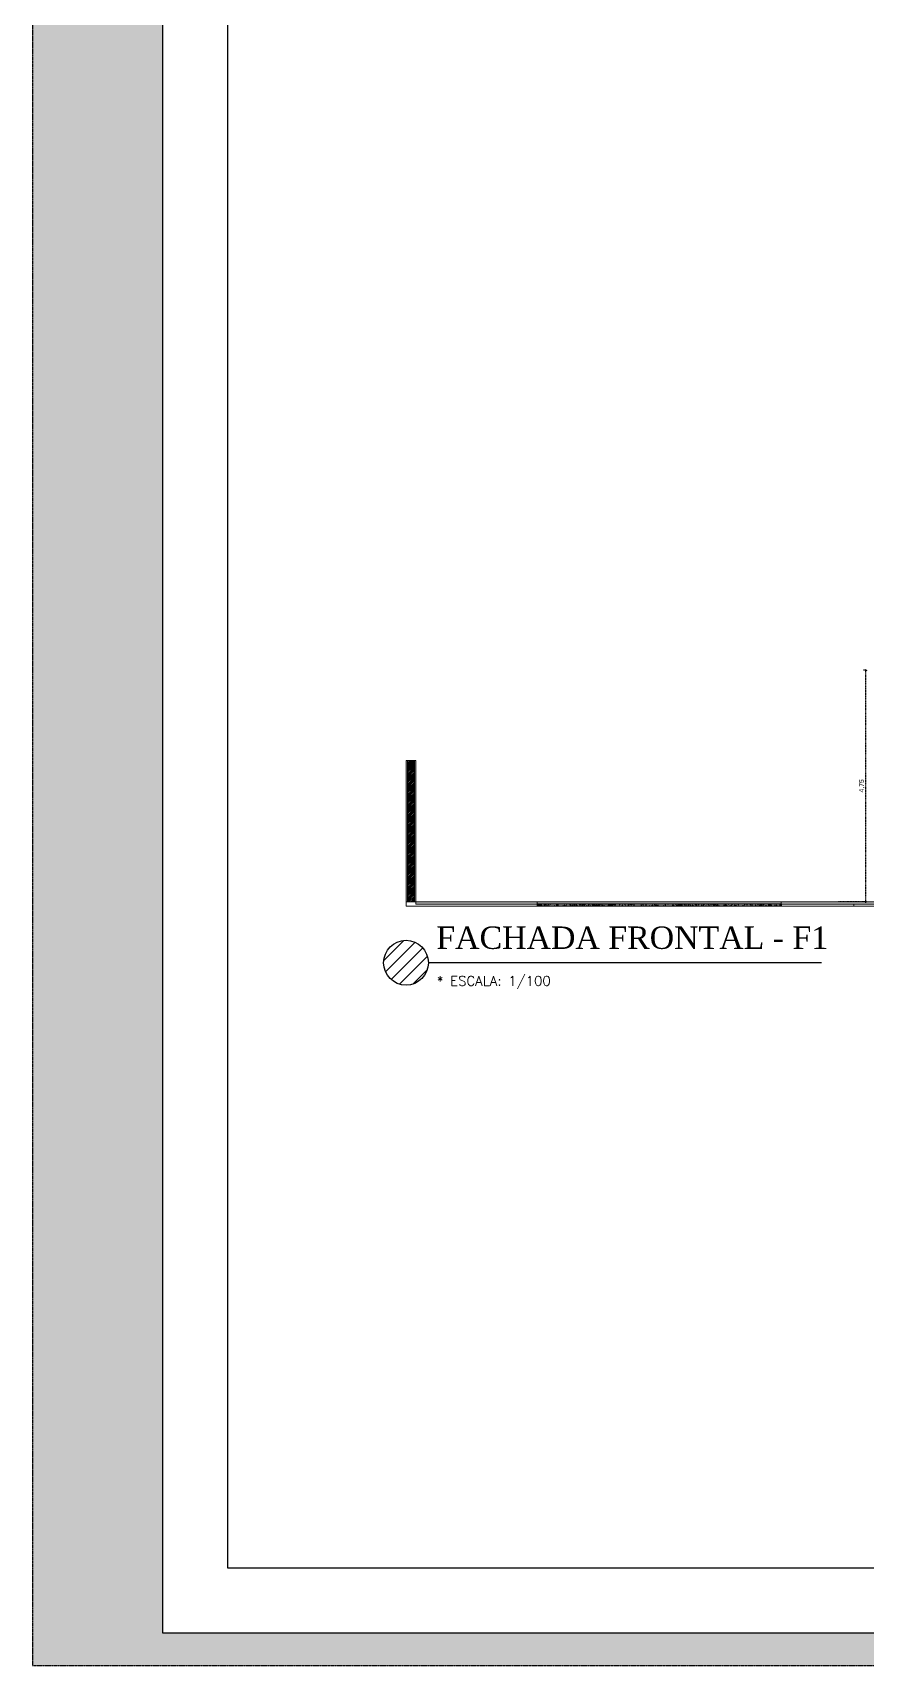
# Model space of a CAD drawing. Header units: metres. Extents: x -1783 to 21505, y -57 to 13660.
# Drawn here: x 10305 to 12017, y 5740 to 9092 of the extents above; entities that cross this region are included whole.
import ezdxf

# ---------------------------------------------------------------- set-up
doc = ezdxf.new("R2010")
doc.units = ezdxf.units.M
doc.header["$MEASUREMENT"] = 0
doc.linetypes.add('DASHDOT', pattern=[1, 0.5, -0.25, 0, -0.25])
doc.linetypes.add('HIDDEN', pattern=[0.009525, 0.00635, -0.003175])
for name, color, linetype, lineweight in [('01_F1 FACHADA FRONTAL _1_LAJES.EST_Caneta_No__241', 7, 'Continuous', 13), ('01_F1 FACHADA FRONTAL _1_LAJES.EST_Caneta_No__3', 7, 'Continuous', 25), ('01_F1 FACHADA FRONTAL _1_PAREDE CONSTRUIR_Caneta_No__241', 7, 'Continuous', 13), ('01_F1 FACHADA FRONTAL _1_PAREDE CONSTRUIR_Caneta_No__3', 7, 'Continuous', 25), ('01_F1 FACHADA FRONTAL _1_TERRENO.ARQ_Caneta_No__241', 7, 'Continuous', 13)]:
    doc.layers.add(name, color=color, linetype=linetype, lineweight=lineweight)
doc.layers.add('01_F1 FACHADA FRONTAL _1_LAJES.EST_Caneta_No__95', color=7, linetype='Continuous', lineweight=0, true_color=0xaeaeae)
for name, color, linetype in [('01_F1 FACHADA FRONTAL _1_PAREDE CONSTRUIR', 7, 'Continuous'), ('01_F1 FACHADA FRONTAL _1_TERRENO.ARQ', 7, 'Continuous'), ('cotas', 7, 'Continuous'), ('P01', 5, 'Continuous'), ('P015', 121, 'Continuous'), ('P03', 7, 'Continuous'), ('P06', 7, 'Continuous')]:
    doc.layers.add(name, color=color, linetype=linetype)
doc.styles.add('GENERATED_STYLE_1', font='arial.ttf')
doc.styles.add('R80', font='romans.shx', dxfattribs={"height": 10})

# ---------------------------------------------------------------- blocks, each defined once
blk = doc.blocks.new('*X6667', base_point=(-78.79, -34.248))
at = {"layer": '01_F1 FACHADA FRONTAL _1_LAJES.EST_Caneta_No__241', "color": 7, "linetype": 'Continuous', "lineweight": 13, "ltscale": 1000}
for p, q in [((-73.799, -0.141), (-73.783, -0.137)), ((-73.783, -0.137), (-73.784, -0.142)), ((-73.771, -0.142), (-73.772, -0.12)), ((-73.753, -0.121), (-73.772, -0.12)), ((-73.751, -0.137), (-73.767, -0.142)), ((-73.753, -0.121), (-73.751, -0.137)), ((-73.23, -0.142), (-73.221, -0.14)), ((-73.221, -0.14), (-73.219, -0.142)), ((-73.054, -0.142), (-73.05, -0.138)), ((-73.05, -0.138), (-73.047, -0.142)), ((-73.022, -0.142), (-73.019, -0.139)), ((-73.019, -0.139), (-73.014, -0.141)), ((-73.014, -0.141), (-73.014, -0.142)), ((-72.866, -0.1), (-72.866, -0.101)), ((-72.85, -0.101), (-72.866, -0.101)), ((-72.849, -0.1), (-72.85, -0.101)), ((-72.604, -0.103), (-72.617, -0.114)), ((-72.605, -0.124), (-72.617, -0.114)), ((-72.597, -0.122), (-72.605, -0.124)), ((-72.604, -0.103), (-72.59, -0.109)), ((-72.59, -0.109), (-72.597, -0.122)), ((-72.589, -0.102), (-72.588, -0.1)), ((-72.577, -0.111), (-72.589, -0.102)), ((-72.573, -0.1), (-72.577, -0.111)), ((-72.34, -0.11), (-72.336, -0.1)), ((-72.324, -0.111), (-72.34, -0.11)), ((-72.336, -0.134), (-72.335, -0.117)), ((-72.336, -0.134), (-72.323, -0.137)), ((-72.335, -0.117), (-72.318, -0.116)), ((-72.33, -0.1), (-72.323, -0.106)), ((-72.323, -0.106), (-72.324, -0.111)), ((-72.318, -0.116), (-72.323, -0.137)), ((-72.308, -0.105), (-72.317, -0.1)), ((-72.308, -0.105), (-72.302, -0.1)), ((-70.929, -0.139), (-70.908, -0.137)), ((-70.929, -0.142), (-70.929, -0.139)), ((-70.915, -0.12), (-70.909, -0.107)), ((-70.902, -0.126), (-70.915, -0.12)), ((-70.908, -0.137), (-70.91, -0.142)), ((-70.909, -0.107), (-70.901, -0.105)), ((-70.902, -0.126), (-70.888, -0.115)), ((-70.901, -0.105), (-70.888, -0.115)), ((-70.898, -0.142), (-70.896, -0.137)), ((-70.896, -0.137), (-70.891, -0.142)), ((-70.188, -0.1), (-70.194, -0.105)), ((-70.181, -0.115), (-70.194, -0.105)), ((-70.173, -0.113), (-70.181, -0.115)), ((-70.167, -0.1), (-70.173, -0.113)), ((-69.957, -0.142), (-69.957, -0.136)), ((-69.938, -0.137), (-69.957, -0.136)), ((-69.938, -0.137), (-69.937, -0.142)), ((-69.047, -0.1), (-69.051, -0.117)), ((-69.035, -0.117), (-69.051, -0.117)), ((-69.03, -0.111), (-69.035, -0.117)), ((-69.032, -0.1), (-69.03, -0.111))]:
    blk.add_line(p, q, dxfattribs=at)
for p in [(-73.806, -0.126), (-73.796, -0.108), (-73.791, -0.121), (-73.782, -0.127), (-73.778, -0.11), (-73.756, -0.101), (-73.742, -0.124), (-73.736, -0.113), (-73.735, -0.14), (-73.727, -0.127), (-73.674, -0.118), (-73.645, -0.11), (-73.617, -0.122), (-73.602, -0.139), (-73.587, -0.139), (-73.581, -0.112), (-73.576, -0.133), (-73.559, -0.138), (-73.553, -0.106), (-73.463, -0.129), (-73.42, -0.116), (-73.396, -0.116), (-73.291, -0.131), (-73.262, -0.128), (-73.25, -0.141), (-73.232, -0.135), (-73.221, -0.105), (-73.212, -0.132), (-73.147, -0.111), (-73.123, -0.123), (-73.094, -0.123), (-73.067, -0.11), (-73.059, -0.131), (-73.048, -0.121), (-73.035, -0.132), (-73.021, -0.103), (-73.012, -0.123), (-72.997, -0.132), (-72.95, -0.114), (-72.926, -0.114), (-72.9, -0.127), (-72.885, -0.114), (-72.866, -0.112), (-72.849, -0.135), (-72.845, -0.114), (-72.828, -0.107), (-72.81, -0.133), (-72.769, -0.126), (-72.753, -0.108), (-72.732, -0.132), (-72.717, -0.107), (-72.682, -0.121), (-72.655, -0.119), (-72.64, -0.133), (-72.637, -0.115), (-72.621, -0.133), (-72.592, -0.14), (-72.579, -0.13), (-72.57, -0.107), (-72.561, -0.111), (-72.544, -0.117), (-72.542, -0.128), (-72.508, -0.108), (-72.482, -0.127), (-72.445, -0.123), (-72.407, -0.106), (-72.362, -0.118), (-72.342, -0.1), (-72.313, -0.125), (-72.307, -0.111), (-72.305, -0.137), (-72.297, -0.122), (-72.289, -0.109), (-72.283, -0.121), (-72.266, -0.11), (-72.237, -0.109), (-72.216, -0.111), (-72.213, -0.141), (-72.127, -0.109), (-72.108, -0.137), (-72.073, -0.122), (-72.029, -0.103), (-72.006, -0.132), (-72.004, -0.103), (-71.948, -0.116), (-71.942, -0.138), (-71.912, -0.109), (-71.897, -0.141), (-71.888, -0.112), (-71.866, -0.102), (-71.862, -0.141), (-71.834, -0.118), (-71.813, -0.14), (-71.786, -0.101), (-71.694, -0.139), (-71.69, -0.102), (-71.683, -0.128), (-71.645, -0.112), (-71.637, -0.135), (-71.582, -0.121), (-71.52, -0.134), (-71.479, -0.13), (-71.447, -0.128), (-71.404, -0.11), (-71.391, -0.125), (-71.365, -0.128), (-71.337, -0.123), (-71.225, -0.134), (-71.185, -0.115), (-71.134, -0.106), (-71.1, -0.141), (-71.078, -0.136), (-71.04, -0.122), (-71.016, -0.122), (-70.986, -0.102), (-70.954, -0.128), (-70.94, -0.136), (-70.928, -0.121), (-70.882, -0.106), (-70.88, -0.13), (-70.865, -0.116), (-70.845, -0.115), (-70.833, -0.141), (-70.796, -0.112), (-70.761, -0.119), (-70.717, -0.117), (-70.691, -0.107), (-70.678, -0.126), (-70.669, -0.141), (-70.656, -0.1), (-70.636, -0.127), (-70.609, -0.131), (-70.571, -0.112), (-70.567, -0.136), (-70.547, -0.116), (-70.545, -0.14), (-70.505, -0.112), (-70.441, -0.123), (-70.406, -0.117), (-70.38, -0.106), (-70.377, -0.138), (-70.355, -0.131), (-70.345, -0.137), (-70.336, -0.105), (-70.301, -0.111), (-70.282, -0.133), (-70.252, -0.108), (-70.237, -0.14), (-70.217, -0.104), (-70.2, -0.114), (-70.185, -0.128), (-70.146, -0.121), (-70.122, -0.122), (-70.111, -0.121), (-70.086, -0.129), (-70.081, -0.101), (-70.057, -0.101), (-69.981, -0.124), (-69.976, -0.137), (-69.963, -0.126), (-69.961, -0.107), (-69.941, -0.117), (-69.928, -0.14), (-69.921, -0.129), (-69.892, -0.102), (-69.859, -0.134), (-69.83, -0.126), (-69.81, -0.106), (-69.802, -0.138), (-69.767, -0.128), (-69.76, -0.101), (-69.738, -0.122), (-69.692, -0.113), (-69.606, -0.132), (-69.582, -0.132), (-69.557, -0.111), (-69.508, -0.111), (-69.442, -0.114), (-69.407, -0.121), (-69.332, -0.127), (-69.308, -0.139), (-69.284, -0.11), (-69.279, -0.139), (-69.253, -0.126), (-69.233, -0.137), (-69.23, -0.116), (-69.206, -0.119), (-69.198, -0.139), (-69.17, -0.112), (-69.135, -0.13), (-69.134, -0.101), (-69.111, -0.13), (-69.089, -0.101), (-69.07, -0.13), (-69.067, -0.11), (-69.051, -0.128), (-69.03, -0.13), (-69.013, -0.123), (-69.004, -0.101), (-68.938, -0.124), (-68.902, -0.123), (-68.867, -0.137), (-68.841, -0.135), (-68.831, -0.114), (-68.822, -0.131), (-68.814, -0.103), (-68.808, -0.114)]:
    blk.add_point(p, dxfattribs=at)

msp = doc.modelspace()

# ---------------------------------------------------------------- hatches: boundary and pattern name
at = {"layer": '01_F1 FACHADA FRONTAL _1_LAJES.EST_Caneta_No__95', "linetype": 'Continuous', "lineweight": 0, "true_color": 0xaeaeae}
msp.add_hatch(color=253, dxfattribs=at).paths.add_polyline_path([(11842.406, 7307.625), (11341.128, 7307.625), (11341.128, 7302.625), (11842.406, 7302.625)])
at = {"layer": '01_F1 FACHADA FRONTAL _1_PAREDE CONSTRUIR', "linetype": 'Continuous', "lineweight": 0, "true_color": 0xffffff}
for points in [[(11071.77, 7597.625), (11071.77, 7307.625), (11074.77, 7307.625), (11074.77, 7597.625)], [(11088.77, 7307.625), (11091.77, 7307.625), (11091.77, 7597.625), (11088.77, 7597.625)]]:
    msp.add_hatch(color=7, dxfattribs=at).paths.add_polyline_path(points)
at = {"layer": '01_F1 FACHADA FRONTAL _1_PAREDE CONSTRUIR', "linetype": 'Continuous', "lineweight": 0, "true_color": 0x000000}
h = msp.add_hatch(dxfattribs=at)
h.set_pattern_fill('COMMON_BRICK_0001', color=18, scale=100, style=0, pattern_type=2)
h.set_pattern_definition([(45, (18723.168, 7312.6247), (-1.76776695, 1.76776695), [])])
h.paths.add_polyline_path([(11074.77, 7597.625), (11074.77, 7307.625), (11088.77, 7307.625), (11088.77, 7597.625)])
at = {"layer": '01_F1 FACHADA FRONTAL _1_TERRENO.ARQ', "linetype": 'Continuous', "lineweight": 0, "true_color": 0x8fbf7f}
for points in [[(11091.77, 7302.625), (11341.128, 7302.625), (11341.128, 7307.625), (11091.77, 7307.625)], [(11842.406, 7307.625), (11842.406, 7302.625), (13071.764, 7302.625), (13071.764, 7307.625)]]:
    msp.add_hatch(color=73, dxfattribs=at).paths.add_polyline_path(points)
at = {"layer": 'cotas'}
h = msp.add_hatch(color=7, dxfattribs=at)
h.dxf.hatch_style = 1
h.paths.add_polyline_path([(21504.961, 13659.963), (10304.961, 13659.963), (10304.961, 5739.963), (21504.961, 5739.963)])
h.paths.add_polyline_path([(10571.627, 13593.296), (21371.627, 13593.296), (21371.627, 5806.63), (10571.627, 5806.63)], flags=16)
h = msp.add_hatch(dxfattribs=at)
h.set_pattern_fill('LINE', color=0, scale=6, angle=45)
h.set_pattern_definition([(45, (-776165.29, 809150.427), (-13.47038418, 13.47038418), [])])
h.paths.add_polyline_path([(11117.77, 7182.281, 1), (11025.77, 7182.281, 1)])
at = {"layer": 'P03', "linetype": 'DASHDOT'}
for points in [[(12014.704, 7782.625), (12014.799, 7782.146), (12015.07, 7781.741), (12015.475, 7781.47), (12015.954, 7781.375), (12016.432, 7781.47), (12016.838, 7781.741), (12017.109, 7782.146), (12017.204, 7782.625), (12017.109, 7783.103), (12016.838, 7783.509), (12016.432, 7783.78), (12015.954, 7783.875), (12015.475, 7783.78), (12015.07, 7783.509), (12014.799, 7783.103)], [(12014.704, 7307.625), (12014.799, 7307.146), (12015.07, 7306.741), (12015.475, 7306.47), (12015.954, 7306.375), (12016.432, 7306.47), (12016.838, 7306.741), (12017.109, 7307.146), (12017.204, 7307.625), (12017.109, 7308.103), (12016.838, 7308.509), (12016.432, 7308.78), (12015.954, 7308.875), (12015.475, 7308.78), (12015.07, 7308.509), (12014.799, 7308.103)]]:
    msp.add_hatch(color=256, dxfattribs=at).paths.add_polyline_path(points)

# ---------------------------------------------------------------- linework, layer by layer
at = {"layer": '01_F1 FACHADA FRONTAL _1_LAJES.EST_Caneta_No__241', "color": 7, "linetype": 'Continuous', "lineweight": 13, "ltscale": 1000}
for p, q in [((11071.77, 7298.47), (11071.77, 7307.625)), ((11842.406, 7307.625), (11341.128, 7307.625)), ((11071.77, 7298.47), (11341.128, 7298.47)), ((11991.764, 7298.47), (11991.764, 7302.625)), ((11991.764, 7298.47), (13021.764, 7298.47))]:
    msp.add_line(p, q, dxfattribs=at)
at = {"layer": '01_F1 FACHADA FRONTAL _1_LAJES.EST_Caneta_No__3', "color": 7, "linetype": 'Continuous', "lineweight": 25, "ltscale": 1000}
for p, q in [((11341.128, 7302.625), (11341.128, 7298.47)), ((11842.406, 7302.625), (11341.128, 7302.625)), ((11842.406, 7298.47), (11341.128, 7298.47)), ((11842.406, 7302.625), (11842.406, 7298.47))]:
    msp.add_line(p, q, dxfattribs=at)
at = {"layer": '01_F1 FACHADA FRONTAL _1_LAJES.EST_Caneta_No__95', "color": 253, "linetype": 'Continuous', "lineweight": 0, "ltscale": 1000, "true_color": 0xaeaeae}
for p, q in [((11842.406, 7298.47), (11842.425, 7298.47)), ((11842.425, 7298.47), (11844.182, 7298.47)), ((11844.182, 7298.47), (11846.935, 7298.47)), ((11846.935, 7298.47), (11850.67, 7298.47)), ((11850.67, 7298.47), (11855.373, 7298.47)), ((11855.373, 7298.47), (11861.021, 7298.47)), ((11861.021, 7298.47), (11867.592, 7298.47)), ((11867.592, 7298.47), (11875.055, 7298.47)), ((11875.055, 7298.47), (11883.378, 7298.47)), ((11883.378, 7298.47), (11892.525, 7298.47)), ((11892.525, 7298.47), (11902.455, 7298.47)), ((11902.455, 7298.47), (11913.126, 7298.47)), ((11913.126, 7298.47), (11924.491, 7298.47)), ((11924.491, 7298.47), (11936.5, 7298.47)), ((11936.5, 7298.47), (11949.1, 7298.47)), ((11949.1, 7298.47), (11962.237, 7298.47)), ((11962.237, 7298.47), (11975.852, 7298.47)), ((11975.852, 7298.47), (11989.887, 7298.47)), ((11989.887, 7298.47), (11991.764, 7298.47))]:
    msp.add_line(p, q, dxfattribs=at)
at = {"layer": '01_F1 FACHADA FRONTAL _1_PAREDE CONSTRUIR_Caneta_No__241', "color": 7, "linetype": 'Continuous', "lineweight": 13, "ltscale": 1000}
for p, q in [((11071.77, 7597.625), (11071.77, 7307.625)), ((11091.77, 7597.625), (11091.77, 7307.625))]:
    msp.add_line(p, q, dxfattribs=at)
at = {"layer": '01_F1 FACHADA FRONTAL _1_PAREDE CONSTRUIR_Caneta_No__241', "color": 7, "linetype": 'Continuous', "lineweight": 13, "ltscale": 1000, "flags": 128}
for points in [[(11091.77, 7597.625), (11088.77, 7597.625), (11074.77, 7597.625), (11071.77, 7597.625)], [(11091.77, 7307.625), (11088.77, 7307.625), (11074.77, 7307.625), (11071.77, 7307.625)]]:
    msp.add_lwpolyline(points, dxfattribs=at)
at = {"layer": '01_F1 FACHADA FRONTAL _1_PAREDE CONSTRUIR_Caneta_No__3', "color": 7, "linetype": 'Continuous', "lineweight": 25, "ltscale": 1000}
for p, q in [((11074.77, 7597.625), (11074.77, 7307.625)), ((11088.77, 7597.625), (11088.77, 7307.625))]:
    msp.add_line(p, q, dxfattribs=at)
at = {"layer": '01_F1 FACHADA FRONTAL _1_TERRENO.ARQ_Caneta_No__241', "color": 7, "linetype": 'Continuous', "lineweight": 13, "ltscale": 1000}
for p, q in [((11091.77, 7307.625), (11091.77, 7302.625)), ((11341.128, 7307.625), (11091.77, 7307.625)), ((11341.128, 7307.625), (11341.128, 7302.625)), ((11842.406, 7307.625), (11842.406, 7302.625)), ((13071.764, 7307.625), (11842.406, 7307.625)), ((11341.128, 7302.625), (11091.77, 7302.625)), ((13071.764, 7302.625), (11842.406, 7302.625))]:
    msp.add_line(p, q, dxfattribs=at)
at = {"layer": 'cotas', "color": 0}
msp.add_line((11924.823, 7182.281), (11117.77, 7182.281), dxfattribs=at)
msp.add_circle((11071.77, 7182.281), 46, dxfattribs=at)
at = {"layer": 'P01', "color": 7, "linetype": 'HIDDEN', "ltscale": 3}
msp.add_lwpolyline([(10304.961, 5739.963), (21504.961, 5739.963), (21504.961, 13659.963), (10304.961, 13659.963)], close=True, dxfattribs=at)
at = {"layer": 'P015', "color": 7}
msp.add_lwpolyline([(10571.627, 5806.63), (21371.627, 5806.63), (21371.627, 13593.296), (10571.627, 13593.296)], close=True, dxfattribs=at)
at = {"layer": 'P03', "linetype": 'DASHDOT'}
for p, q in [((12014.704, 7782.625), (12011.266, 7782.625)), ((12015.954, 7783.875), (12015.954, 7785.125)), ((12015.954, 7308.875), (12015.954, 7781.375)), ((12014.704, 7307.625), (11960.143, 7307.625)), ((12015.954, 7305.125), (12015.954, 7306.375))]:
    msp.add_line(p, q, dxfattribs=at)
at = {"layer": 'P03'}
msp.add_lwpolyline([(10704.961, 5939.963), (21238.294, 5939.963), (21238.294, 13459.963), (10704.961, 13459.963)], close=True, dxfattribs=at)
at = {"layer": 'P03', "linetype": 'DASHDOT'}
for centre in [(12015.954, 7782.625), (12015.954, 7307.625)]:
    msp.add_circle(centre, 1.25, dxfattribs=at)
at = {"layer": 'P06', "color": 7}
msp.add_lwpolyline([(10704.961, 5939.963), (21238.294, 5939.963), (21238.294, 13459.963), (10704.961, 13459.963)], close=True, dxfattribs=at)

# ---------------------------------------------------------------- block references
at = {"layer": '01_F1 FACHADA FRONTAL _1_PAREDE CONSTRUIR', "color": 64, "linetype": 'Continuous', "lineweight": 0, "ltscale": 1000, "true_color": 0x80aa00, "xscale": 100, "yscale": 100, "zscale": 100}
msp.add_blockref('*X6667', (10844.181, 3887.816), dxfattribs=at)

# ---------------------------------------------------------------- texts
at = {"layer": 'cotas', "color": 0, "style": 'R80'}
msp.add_text('* ESCALA: 1/100', height=20, dxfattribs=at).set_placement((11135.045, 7135.043))
at = {"layer": 'cotas', "color": 0, "insert": (11133.996, 7256.704), "char_height": 46, "attachment_point": 1}
msp.add_mtext_dynamic_manual_height_columns('{\\fTimes New Roman|b0|i0|c0|p18;FACHADA FRONTAL - F1}', width=1340.9998, gutter_width=249.833, heights=[1.217], dxfattribs=at)
at = {"layer": 'P03', "linetype": 'DASHDOT', "insert": (12013.954, 7531.779), "char_height": 10, "width": 26.692, "attachment_point": 7, "rotation": 90, "style": 'GENERATED_STYLE_1'}
msp.add_mtext('\\A1;4,75', dxfattribs=at)

doc.saveas('drawing.dxf')
